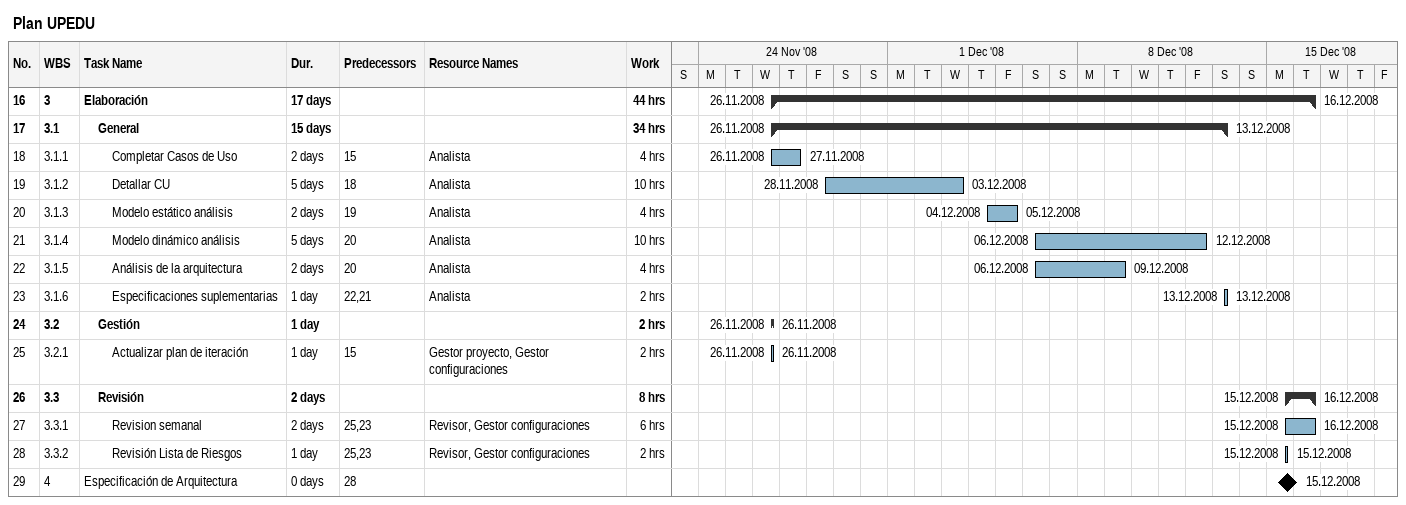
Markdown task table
Plan UPEDU

| ID | WBS | Task | Duration | Start | Finish | Predecessors | Resources | Work (h) |
|---|---|---|---|---|---|---|---|---|
| 16 | 3 | **Elaboración** | 17d | 2008-11-26 | 2008-12-16 |  |  | 44 |
| 17 | 3.1 | **General** | 15d | 2008-11-26 | 2008-12-13 |  |  | 34 |
| 18 | 3.1.1 | Completar Casos de Uso | 2d | 2008-11-26 | 2008-11-27 | 15 | Analista | 4 |
| 19 | 3.1.2 | Detallar CU | 5d | 2008-11-28 | 2008-12-03 | 18 | Analista | 10 |
| 20 | 3.1.3 | Modelo estático análisis | 2d | 2008-12-04 | 2008-12-05 | 19 | Analista | 4 |
| 21 | 3.1.4 | Modelo dinámico análisis | 5d | 2008-12-06 | 2008-12-12 | 20 | Analista | 10 |
| 22 | 3.1.5 | Análisis de la arquitectura | 2d | 2008-12-06 | 2008-12-09 | 20 | Analista | 4 |
| 23 | 3.1.6 | Especificaciones suplementarias | 1d | 2008-12-13 | 2008-12-13 | 22, 21 | Analista | 2 |
| 24 | 3.2 | **Gestión** | 1d | 2008-11-26 | 2008-11-26 |  |  | 2 |
| 25 | 3.2.1 | Actualizar plan de iteración | 1d | 2008-11-26 | 2008-11-26 | 15 | Gestor proyecto, Gestor configuraciones | 2 |
| 26 | 3.3 | **Revisión** | 2d | 2008-12-15 | 2008-12-16 |  |  | 8 |
| 27 | 3.3.1 | Revision semanal | 2d | 2008-12-15 | 2008-12-16 | 25, 23 | Revisor, Gestor configuraciones | 6 |
| 28 | 3.3.2 | Revisión Lista de Riesgos | 1d | 2008-12-15 | 2008-12-15 | 25, 23 | Revisor, Gestor configuraciones | 2 |
| 29 | 4 | Especificación de Arquitectura | 0d | 2008-12-15 | 2008-12-15 | 28 |  |  |
